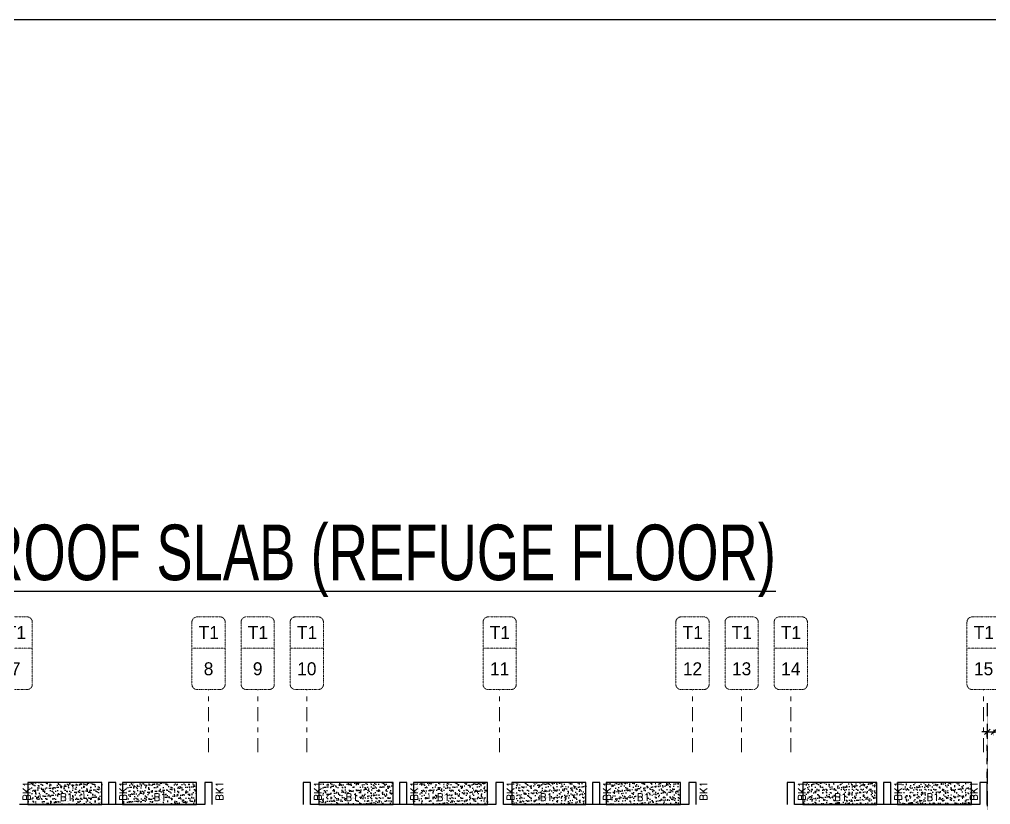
# Model space of a CAD drawing. Header units: millimetres. Extents: x 1078357 to 2594950, y -5122486 to -4636555.
# Drawn here: x 1715100 to 1741288, y -4658181 to -4636994 of the extents above; entities that cross this region are included whole.
import ezdxf
from ezdxf.enums import TextEntityAlignment as Align

# ---------------------------------------------------------------- set-up
doc = ezdxf.new("R2010")
doc.units = ezdxf.units.MM
doc.header["$PDMODE"] = 35
for name, pattern in [('CONTINOUS', [0]), ('DGN STYLE 7', [8.34, 3.75, -1.67, 1.25, -1.67]), ('DOT', [0.25, 0, -0.25]), ('HIDDEN', [0.375, 0.25, -0.125]), ('New Retail block$0$CONTINOUS', [0])]:
    doc.linetypes.add(name, pattern=pattern)
doc.layers.get('0').update_dxf_attribs({"lineweight": 0})
doc.layers.get('Defpoints').update_dxf_attribs({"lineweight": 0})
for name, color, linetype, lineweight in [('Boundary', 40, 'Continuous', 30), ('GRID LINE', 8, 'Continuous', 0), ('GRID NO', 8, 'DGN STYLE 7', 13), ('HATCH', 8, 'Continuous', 30)]:
    doc.layers.add(name, color=color, linetype=linetype, lineweight=lineweight)
for name, color, linetype in [('EXPANSION JOINT', 10, 'HIDDEN'), ('EXPANTION JOINT', 240, 'Continuous'), ('S TEXT', 7, 'Continuous'), ('S-BEAM', 3, 'HIDDEN'), ('S-BEAM NO.', 6, 'Continuous'), ('S-SLAB-PROJECTION', 54, 'New Retail block$0$CONTINOUS')]:
    doc.layers.add(name, color=color, linetype=linetype)
doc.styles.add('Roman', font='romans')
doc.styles.add('ROMANS', font='romans.shx', dxfattribs={"width": 0.85})
doc.styles.add('SANSSERIF', font='sas_____.pfb')
doc.styles.get("Standard").update_dxf_attribs({"font": 'Adani Regular.ttf', "height": 500})
doc.dimstyles.new('HARESH', dxfattribs={"dimtxt": 150, "dimasz": 75, "dimexe": 0, "dimexo": 0, "dimgap": 25, "dimtad": 1, "dimdec": 0, "dimdsep": 46, "dimtxsty": 'Roman', "dimblk": 'OBLIQUE', "dimcen": 225, "dimdle": 25, "dimclrd": 2, "dimclre": 2, "dimclrt": 7, "dimadec": 8, "dimazin": 1, "dimtfac": 1, "dimtdec": 0, "dimtmove": 0, "dimatfit": 0, "dimfxl": 1, "dimlwd": -1, "dimlwe": -1, "dimarcsym": 0})

# ---------------------------------------------------------------- blocks, each defined once
blk = doc.blocks.new('_Oblique')
at = {"color": 0, "linetype": 'ByBlock', "lineweight": -2}
blk.add_line((-0.5, -0.5), (0.5, 0.5), dxfattribs=at)
blk = doc.blocks.new('*D1559')
at = {"layer": 'Defpoints', "color": 0, "linetype": 'CONTINOUS', "ltscale": 0.5, "transparency": 16777216}
for p in [(1741375, -4656167, 3), (1741375, -4656218), (1741200, -4658181, 0)]:
    blk.add_point(p, dxfattribs=at)
at = {"layer": 'EXPANTION JOINT', "color": 2, "linetype": 'DOT', "ltscale": 0.5, "transparency": 16777216}
for p, q in [((1741200, -4658181), (1741200, -4656118)), ((1741375, -4656167), (1741375, -4656318))]:
    blk.add_line(p, q, dxfattribs=at)
at = {"layer": 'EXPANTION JOINT', "color": 2, "linetype": 'CONTINOUS', "ltscale": 0.5, "transparency": 16777216}
for p, q in [((1741200, -4656218), (1741050, -4656218)), ((1741200, -4656218), (1741375, -4656218)), ((1741375, -4656218), (1744739, -4656218))]:
    blk.add_line(p, q, dxfattribs=at)
at = {"layer": 'EXPANTION JOINT', "color": 2, "linetype": 'CONTINOUS', "ltscale": 0.5, "transparency": 16777216, "xscale": 150, "yscale": 150, "zscale": 150}
blk.add_blockref('_Oblique', (1741200, -4656218), dxfattribs=at)
at = {"layer": 'EXPANTION JOINT', "color": 2, "linetype": 'CONTINOUS', "ltscale": 0.5, "transparency": 16777216, "xscale": 150, "yscale": 150, "zscale": 150, "rotation": 180}
blk.add_blockref('_Oblique', (1741375, -4656218), dxfattribs=at)
at = {"layer": 'EXPANTION JOINT', "color": 7, "linetype": 'CONTINOUS', "ltscale": 0.5, "transparency": 16777216, "char_height": 225, "attachment_point": 5, "style": 'Roman'}
for s, insert in [('175mm', (1743207, -4656030)), ('EXPANSION JOINT ', (1743207, -4656405))]:
    blk.add_mtext(s, dxfattribs=dict(at, insert=insert))
blk = doc.blocks.new('*D1560')
at = {"layer": 'Defpoints', "color": 0, "linetype": 'CONTINOUS', "ltscale": 0.5, "transparency": 16777216}
for p in [(1741375, -4656167, 3), (1741375, -4656218), (1741200, -4658181, 0)]:
    blk.add_point(p, dxfattribs=at)
at = {"layer": 'EXPANTION JOINT', "color": 2, "linetype": 'DOT', "ltscale": 0.5, "transparency": 16777216}
for p, q in [((1741200, -4658181), (1741200, -4656118)), ((1741375, -4656167), (1741375, -4656318))]:
    blk.add_line(p, q, dxfattribs=at)
at = {"layer": 'EXPANTION JOINT', "color": 2, "linetype": 'CONTINOUS', "ltscale": 0.5, "transparency": 16777216}
for p, q in [((1741200, -4656218), (1741050, -4656218)), ((1741200, -4656218), (1741375, -4656218)), ((1741375, -4656218), (1744739, -4656218))]:
    blk.add_line(p, q, dxfattribs=at)
at = {"layer": 'EXPANTION JOINT', "color": 2, "linetype": 'CONTINOUS', "ltscale": 0.5, "transparency": 16777216, "xscale": 150, "yscale": 150, "zscale": 150}
blk.add_blockref('_Oblique', (1741200, -4656218), dxfattribs=at)
at = {"layer": 'EXPANTION JOINT', "color": 2, "linetype": 'CONTINOUS', "ltscale": 0.5, "transparency": 16777216, "xscale": 150, "yscale": 150, "zscale": 150, "rotation": 180}
blk.add_blockref('_Oblique', (1741375, -4656218), dxfattribs=at)
at = {"layer": 'EXPANTION JOINT', "color": 7, "linetype": 'CONTINOUS', "ltscale": 0.5, "transparency": 16777216, "char_height": 225, "attachment_point": 5, "style": 'Roman'}
for s, insert in [('175mm', (1743207, -4656030)), ('EXPANSION JOINT ', (1743207, -4656405))]:
    blk.add_mtext(s, dxfattribs=dict(at, insert=insert))
blk = doc.blocks.new('Tower grid nomenclature-ex')
at = {"layer": 'GRID NO'}
blk.add_lwpolyline([(-1250, -600), (1750, -600, 0.414214), (2000, -350), (2000, 750, 0.414214), (1750, 1000), (-1250, 1000, 0.414214), (-1500, 750), (-1500, -350, 0.414214)], format="xyb", close=True, dxfattribs=at)
blk.add_lwpolyline([(0, 1000), (0, -600)], dxfattribs=at)
at = {"layer": 'GRID NO', "flags": 8}
for p in [(-1235, 400), (1788, 400)]:
    blk.add_attdef('GRID', text='', height=625, dxfattribs=at).set_placement(p, align=Align.MIDDLE_CENTER)

msp = doc.modelspace()

# ---------------------------------------------------------------- hatches: boundary and pattern name
at = {"layer": 'HATCH'}
h = msp.add_hatch(dxfattribs=at)
h.set_pattern_fill('AR-SAND', color=8, scale=3, angle=179.97015)
h.set_pattern_definition([(37.4701541, (-1148783.67, 9329389.39), (-4.7236114, 146.8264517), [0, -115.824, 0, -129.54, 0, -123.825]), (7.4701541, (-1148783.67, 9329389.4), (134.9689868, 214.9772528), [0, -62.484, 0, -104.394, 0, -40.005]), (327.4701541, (-1148877.4, 9329389.44), (237.2979035, 0.3075449), [0, -38.1, 0, -137.16, 0, -179.07]), (317.4701541, (-1148877.4, 9329389.44), (229.1017424, 66.759465), [0, -19.05, 0, -89.916, 0, -102.87])])
h.paths.add_polyline_path([(1717324.9, -4657580.9), (1715324.9, -4657580.9), (1715324.9, -4658180.8), (1717324.9, -4658180.8)])
h = msp.add_hatch(dxfattribs=at)
h.set_pattern_fill('AR-SAND', color=8, scale=3, angle=179.97015)
h.set_pattern_definition([(37.4701541, (-1151333.67, 9329389.39), (-4.7236114, 146.8264517), [0, -115.824, 0, -129.54, 0, -123.825]), (7.4701541, (-1151333.67, 9329389.4), (134.9689868, 214.9772528), [0, -62.484, 0, -104.394, 0, -40.005]), (327.4701541, (-1151427.4, 9329389.44), (237.2979035, 0.3075449), [0, -38.1, 0, -137.16, 0, -179.07]), (317.4701541, (-1151427.4, 9329389.44), (229.1017424, 66.759465), [0, -19.05, 0, -89.916, 0, -102.87])])
h.paths.add_polyline_path([(1719874.9, -4657580.9), (1717874.9, -4657580.9), (1717874.9, -4658180.8), (1719874.9, -4658180.8)])
h = msp.add_hatch(dxfattribs=at)
h.set_pattern_fill('AR-SAND', color=8, scale=3, angle=179.97015)
h.set_pattern_definition([(37.4701541, (-1156633.67, 9329389.39), (-4.7236114, 146.8264517), [0, -115.824, 0, -129.54, 0, -123.825]), (7.4701541, (-1156633.67, 9329389.4), (134.9689868, 214.9772528), [0, -62.484, 0, -104.394, 0, -40.005]), (327.4701541, (-1156727.4, 9329389.44), (237.2979035, 0.3075449), [0, -38.1, 0, -137.16, 0, -179.07]), (317.4701541, (-1156727.4, 9329389.44), (229.1017424, 66.759465), [0, -19.05, 0, -89.916, 0, -102.87])])
h.paths.add_polyline_path([(1725174.9, -4657580.9), (1723174.9, -4657580.9), (1723174.9, -4658180.8), (1725174.9, -4658180.8)])
h = msp.add_hatch(dxfattribs=at)
h.set_pattern_fill('AR-SAND', color=8, scale=3, angle=179.97015)
h.set_pattern_definition([(37.4701541, (-1159183.67, 9329389.39), (-4.7236114, 146.8264517), [0, -115.824, 0, -129.54, 0, -123.825]), (7.4701541, (-1159183.67, 9329389.4), (134.9689868, 214.9772528), [0, -62.484, 0, -104.394, 0, -40.005]), (327.4701541, (-1159277.4, 9329389.44), (237.2979035, 0.3075449), [0, -38.1, 0, -137.16, 0, -179.07]), (317.4701541, (-1159277.4, 9329389.44), (229.1017424, 66.759465), [0, -19.05, 0, -89.916, 0, -102.87])])
h.paths.add_polyline_path([(1727724.9, -4657580.9), (1725724.9, -4657580.9), (1725724.9, -4658180.8), (1727724.9, -4658180.8)])
h = msp.add_hatch(dxfattribs=at)
h.set_pattern_fill('AR-SAND', color=8, scale=3, angle=179.97015)
h.set_pattern_definition([(37.4701541, (-1161833.67, 9329389.39), (-4.7236114, 146.8264517), [0, -115.824, 0, -129.54, 0, -123.825]), (7.4701541, (-1161833.67, 9329389.4), (134.9689868, 214.9772528), [0, -62.484, 0, -104.394, 0, -40.005]), (327.4701541, (-1161927.4, 9329389.44), (237.2979035, 0.3075449), [0, -38.1, 0, -137.16, 0, -179.07]), (317.4701541, (-1161927.4, 9329389.44), (229.1017424, 66.759465), [0, -19.05, 0, -89.916, 0, -102.87])])
h.paths.add_polyline_path([(1730374.9, -4657580.9), (1728374.9, -4657580.9), (1728374.9, -4658180.8), (1730374.9, -4658180.8)])
h = msp.add_hatch(dxfattribs=at)
h.set_pattern_fill('AR-SAND', color=8, scale=3, angle=179.97015)
h.set_pattern_definition([(37.4701541, (-1164383.67, 9329389.39), (-4.7236114, 146.8264517), [0, -115.824, 0, -129.54, 0, -123.825]), (7.4701541, (-1164383.67, 9329389.4), (134.9689868, 214.9772528), [0, -62.484, 0, -104.394, 0, -40.005]), (327.4701541, (-1164477.4, 9329389.44), (237.2979035, 0.3075449), [0, -38.1, 0, -137.16, 0, -179.07]), (317.4701541, (-1164477.4, 9329389.44), (229.1017424, 66.759465), [0, -19.05, 0, -89.916, 0, -102.87])])
h.paths.add_polyline_path([(1732924.9, -4657580.9), (1730924.9, -4657580.9), (1730924.9, -4658180.8), (1732924.9, -4658180.8)])
h = msp.add_hatch(dxfattribs=at)
h.set_pattern_fill('AR-SAND', color=8, scale=3, angle=179.97015)
h.set_pattern_definition([(37.4701541, (-1169683.67, 9329389.39), (-4.7236114, 146.8264517), [0, -115.824, 0, -129.54, 0, -123.825]), (7.4701541, (-1169683.67, 9329389.4), (134.9689868, 214.9772528), [0, -62.484, 0, -104.394, 0, -40.005]), (327.4701541, (-1169777.4, 9329389.44), (237.2979035, 0.3075449), [0, -38.1, 0, -137.16, 0, -179.07]), (317.4701541, (-1169777.4, 9329389.44), (229.1017424, 66.759465), [0, -19.05, 0, -89.916, 0, -102.87])])
h.paths.add_polyline_path([(1738224.9, -4657580.9), (1736224.9, -4657580.9), (1736224.9, -4658180.8), (1738224.9, -4658180.8)])
h = msp.add_hatch(dxfattribs=at)
h.set_pattern_fill('AR-SAND', color=8, scale=3, angle=179.97015)
h.set_pattern_definition([(37.4701541, (-1172233.67, 9329389.39), (-4.7236114, 146.8264517), [0, -115.824, 0, -129.54, 0, -123.825]), (7.4701541, (-1172233.67, 9329389.4), (134.9689868, 214.9772528), [0, -62.484, 0, -104.394, 0, -40.005]), (327.4701541, (-1172327.4, 9329389.44), (237.2979035, 0.3075449), [0, -38.1, 0, -137.16, 0, -179.07]), (317.4701541, (-1172327.4, 9329389.44), (229.1017424, 66.759465), [0, -19.05, 0, -89.916, 0, -102.87])])
h.paths.add_polyline_path([(1740774.9, -4657580.9), (1738774.9, -4657580.9), (1738774.9, -4658180.8), (1740774.9, -4658180.8)])

# ---------------------------------------------------------------- linework, layer by layer
at = {"layer": 'Boundary', "ltscale": 700, "elevation": 0}
msp.add_lwpolyline([(1687296.1, -4636994.1), (1793101.8, -4636994.1), (1793101.8, -4689279.6), (1687296.1, -4689279.6)], close=True, dxfattribs=at)
at = {"layer": 'EXPANSION JOINT'}
msp.add_line((1741199.9, -4655440.9, 0), (1741199.9, -4675773.4, 0), dxfattribs=at)
msp.add_line((1741199.9, -4655440.9, 0), (1741199.9, -4675773.4, 0), dxfattribs=at)
at = {"layer": 'GRID LINE', "linetype": 'DGN STYLE 7', "ltscale": 100, "elevation": 0}
for points in [[(1720199.7, -4656765.1), (1720199.7, -4655076.2)], [(1721524.7, -4656765.1), (1721524.7, -4655076.2)], [(1722849.7, -4656765.1), (1722849.7, -4655076.2)], [(1728049.7, -4656765.1), (1728049.7, -4655076.2)], [(1733249.7, -4656765.1), (1733249.7, -4655076.2)], [(1734574.7, -4656765.1), (1734574.7, -4655076.2)], [(1735899.7, -4656765.1), (1735899.7, -4655076.2)], [(1741099.7, -4656765.1), (1741099.7, -4655076.2)]]:
    msp.add_lwpolyline(points, dxfattribs=at)
at = {"layer": 'S-BEAM', "linetype": 'CONTINOUS', "ltscale": 700}
for p, q in [((1717699.6, -4657580.8, 0), (1717499.6, -4657580.8, 0)), ((1717499.6, -4657580.8, 0), (1717499.7, -4658180.8, 0)), ((1717699.6, -4658180.8, 0), (1717699.6, -4657580.8, 0)), ((1720299.6, -4657580.8, 0), (1720099.6, -4657580.8, 0)), ((1720099.6, -4657580.8, 0), (1720099.7, -4658180.8, 0)), ((1720299.6, -4658180.8, 0), (1720299.6, -4657580.8, 0)), ((1722949.6, -4657580.8, 0), (1722749.6, -4657580.8, 0)), ((1722749.6, -4657580.8, 0), (1722749.7, -4658180.8, 0)), ((1722949.6, -4658180.8, 0), (1722949.6, -4657580.8, 0)), ((1725549.6, -4657580.8, 0), (1725349.6, -4657580.8, 0)), ((1725349.6, -4657580.8, 0), (1725349.7, -4658180.8, 0)), ((1725549.6, -4658180.8, 0), (1725549.6, -4657580.8, 0)), ((1728149.6, -4657580.8, 0), (1727949.6, -4657580.8, 0)), ((1727949.6, -4657580.8, 0), (1727949.7, -4658180.8, 0)), ((1728149.6, -4658180.8, 0), (1728149.6, -4657580.8, 0)), ((1730749.6, -4657580.8, 0), (1730549.6, -4657580.8, 0)), ((1730549.6, -4657580.8, 0), (1730549.7, -4658180.8, 0)), ((1730749.6, -4658180.8, 0), (1730749.6, -4657580.8, 0)), ((1733349.6, -4657580.8, 0), (1733149.6, -4657580.8, 0)), ((1733149.6, -4657580.8, 0), (1733149.7, -4658180.8, 0)), ((1733349.6, -4658180.8, 0), (1733349.6, -4657580.8, 0)), ((1735999.6, -4657580.8, 0), (1735799.6, -4657580.8, 0)), ((1735799.6, -4657580.8, 0), (1735799.7, -4658180.8, 0)), ((1735999.6, -4658180.8, 0), (1735999.6, -4657580.8, 0)), ((1738599.6, -4657580.8, 0), (1738399.6, -4657580.8, 0)), ((1738399.6, -4657580.8, 0), (1738399.7, -4658180.8, 0)), ((1738599.6, -4658180.8, 0), (1738599.6, -4657580.8, 0)), ((1741199.6, -4657580.8, 0), (1740999.6, -4657580.8, 0)), ((1740999.6, -4657580.8, 0), (1740999.7, -4658180.8, 0)), ((1741199.6, -4658180.8, 0), (1741199.6, -4657580.8, 0)), ((1720099.9, -4658180.8, 0), (1715099.9, -4658180.8, 0)), ((1727949.9, -4658180.8, 0), (1722949.9, -4658180.8, 0)), ((1733149.9, -4658180.8, 0), (1728149.9, -4658180.8, 0)), ((1740999.9, -4658180.8, 0), (1735999.9, -4658180.8, 0))]:
    msp.add_line(p, q, dxfattribs=at)
at = {"layer": 'S-SLAB-PROJECTION', "elevation": 0}
for points in [[(1717324.9, -4657580.9), (1715324.9, -4657580.9), (1715324.9, -4658180.8), (1717324.9, -4658180.8)], [(1719874.9, -4657580.9), (1717874.9, -4657580.9), (1717874.9, -4658180.8), (1719874.9, -4658180.8)], [(1725174.9, -4657580.9), (1723174.9, -4657580.9), (1723174.9, -4658180.8), (1725174.9, -4658180.8)], [(1727724.9, -4657580.9), (1725724.9, -4657580.9), (1725724.9, -4658180.8), (1727724.9, -4658180.8)], [(1730374.9, -4657580.9), (1728374.9, -4657580.9), (1728374.9, -4658180.8), (1730374.9, -4658180.8)], [(1732924.9, -4657580.9), (1730924.9, -4657580.9), (1730924.9, -4658180.8), (1732924.9, -4658180.8)], [(1738224.9, -4657580.9), (1736224.9, -4657580.9), (1736224.9, -4658180.8), (1738224.9, -4658180.8)], [(1740774.9, -4657580.9), (1738774.9, -4657580.9), (1738774.9, -4658180.8), (1740774.9, -4658180.8)]]:
    msp.add_lwpolyline(points, close=True, dxfattribs=at)

# ---------------------------------------------------------------- block references
at = {"layer": 'GRID NO'}
ref = msp.add_blockref('Tower grid nomenclature-ex', (1714887.7, -4653956.2, 0), dxfattribs=dict(at, xscale=0.56, yscale=0.56, zscale=0.56, rotation=270))
ref.add_attrib('GRID', '7', dxfattribs={"height": 350}).set_placement((1714999.7, -4654516.2, 0), align=Align.MIDDLE_CENTER)
ref.add_attrib('GRID', 'T1', dxfattribs={"height": 350}).set_placement((1715005.5, -4653536.2, 0), align=Align.MIDDLE_CENTER)
ref = msp.add_blockref('Tower grid nomenclature-ex', (1720087.7, -4653956.2, 0), dxfattribs=dict(at, xscale=0.56, yscale=0.56, zscale=0.56, rotation=270))
ref.add_attrib('GRID', '8', dxfattribs={"height": 350}).set_placement((1720199.7, -4654516.2, 0), align=Align.MIDDLE_CENTER)
ref.add_attrib('GRID', 'T1', dxfattribs={"height": 350}).set_placement((1720205.5, -4653536.2, 0), align=Align.MIDDLE_CENTER)
ref = msp.add_blockref('Tower grid nomenclature-ex', (1721412.7, -4653956.2, 0), dxfattribs=dict(at, xscale=0.56, yscale=0.56, zscale=0.56, rotation=270))
ref.add_attrib('GRID', '9', dxfattribs={"height": 350}).set_placement((1721524.7, -4654516.2, 0), align=Align.MIDDLE_CENTER)
ref.add_attrib('GRID', 'T1', dxfattribs={"height": 350}).set_placement((1721530.5, -4653536.2, 0), align=Align.MIDDLE_CENTER)
ref = msp.add_blockref('Tower grid nomenclature-ex', (1722737.7, -4653956.2, 0), dxfattribs=dict(at, xscale=0.56, yscale=0.56, zscale=0.56, rotation=270))
ref.add_attrib('GRID', '10', dxfattribs={"height": 350}).set_placement((1722849.7, -4654516.2, 0), align=Align.MIDDLE_CENTER)
ref.add_attrib('GRID', 'T1', dxfattribs={"height": 350}).set_placement((1722855.5, -4653536.2, 0), align=Align.MIDDLE_CENTER)
ref = msp.add_blockref('Tower grid nomenclature-ex', (1727937.7, -4653956.2, 0), dxfattribs=dict(at, xscale=0.56, yscale=0.56, zscale=0.56, rotation=270))
ref.add_attrib('GRID', '11', dxfattribs={"height": 350}).set_placement((1728049.7, -4654516.2, 0), align=Align.MIDDLE_CENTER)
ref.add_attrib('GRID', 'T1', dxfattribs={"height": 350}).set_placement((1728055.5, -4653536.2, 0), align=Align.MIDDLE_CENTER)
ref = msp.add_blockref('Tower grid nomenclature-ex', (1733137.7, -4653956.2, 0), dxfattribs=dict(at, xscale=0.56, yscale=0.56, zscale=0.56, rotation=270))
ref.add_attrib('GRID', '12', dxfattribs={"height": 350}).set_placement((1733249.7, -4654516.2, 0), align=Align.MIDDLE_CENTER)
ref.add_attrib('GRID', 'T1', dxfattribs={"height": 350}).set_placement((1733255.5, -4653536.2, 0), align=Align.MIDDLE_CENTER)
ref = msp.add_blockref('Tower grid nomenclature-ex', (1734462.7, -4653956.2, 0), dxfattribs=dict(at, xscale=0.56, yscale=0.56, zscale=0.56, rotation=270))
ref.add_attrib('GRID', '13', dxfattribs={"height": 350}).set_placement((1734574.7, -4654516.2, 0), align=Align.MIDDLE_CENTER)
ref.add_attrib('GRID', 'T1', dxfattribs={"height": 350}).set_placement((1734580.5, -4653536.2, 0), align=Align.MIDDLE_CENTER)
ref = msp.add_blockref('Tower grid nomenclature-ex', (1735787.7, -4653956.2, 0), dxfattribs=dict(at, xscale=0.56, yscale=0.56, zscale=0.56, rotation=270))
ref.add_attrib('GRID', '14', dxfattribs={"height": 350}).set_placement((1735899.7, -4654516.2, 0), align=Align.MIDDLE_CENTER)
ref.add_attrib('GRID', 'T1', dxfattribs={"height": 350}).set_placement((1735905.5, -4653536.2, 0), align=Align.MIDDLE_CENTER)
ref = msp.add_blockref('Tower grid nomenclature-ex', (1740987.7, -4653956.2, 0), dxfattribs=dict(at, xscale=0.56, yscale=0.56, zscale=0.56, rotation=270))
ref.add_attrib('GRID', '15', dxfattribs={"height": 350}).set_placement((1741099.7, -4654516.2, 0), align=Align.MIDDLE_CENTER)
ref.add_attrib('GRID', 'T1', dxfattribs={"height": 350}).set_placement((1741105.5, -4653536.2, 0), align=Align.MIDDLE_CENTER)

# ---------------------------------------------------------------- texts
at = {"layer": 'S TEXT', "color": 1, "extrusion": (-1.33677e-08, 3.74197e-09, 1), "style": 'SANSSERIF', "width": 0.7}
msp.add_text('%%U(TOWER 1)- 6TH , 8TH  FLOOR ROOF SLAB (REFUGE FLOOR)', height=1500, dxfattribs=at).set_placement((1692555.5, -4652125.9, 0.2))
at = {"layer": 'S-BEAM NO.', "linetype": 'CONTINOUS', "ltscale": 700, "style": 'ROMANS'}
for p in [(1715395.3, -4658080.4, 50), (1717995.3, -4658080.5, 50), (1720595.3, -4658080.4, 50), (1723245.3, -4658080.5, 50), (1725845.3, -4658080.5, 50), (1728445.3, -4658080.5, 50), (1731045.3, -4658080.5, 50), (1733645.3, -4658080.4, 50), (1736295.3, -4658080.5, 50), (1738895.3, -4658080.5, 50), (1740936.9, -4658080.5, 50)]:
    msp.add_text('BK1', height=200, rotation=90, dxfattribs=at).set_placement(p)
at = {"layer": 'S-BEAM NO.', "linetype": 'HIDDEN', "ltscale": 500, "style": 'ROMANS'}
for p in [(1716194.2, -4658080.5, -2.7), (1718717.9, -4658080.5, -2.7), (1723891.5, -4658080.5, -2.7), (1726355.8, -4658080.5, -2.7), (1729131.7, -4658080.5, -2.7), (1731749, -4658080.5, -2.7), (1737072.5, -4658080.5, -2.7), (1739557.2, -4658080.5, -2.7)]:
    msp.add_text('B1', height=200, rotation=359.99906, dxfattribs=at).set_placement(p)

# ---------------------------------------------------------------- dimensions: what is measured, and where the dimension line sits
at = {"layer": 'EXPANTION JOINT', "linetype": 'CONTINOUS', "ltscale": 0.5}
for picture in ['*D1559', '*D1560']:
    dim = msp.add_linear_dim(base=(1741374.9, -4656217.6, -2.8), p1=(1741199.9, -4658180.5, -2.8), p2=(1741374.9, -4656167.2, 0), text='175mm\\XEXPANSION JOINT ', dimstyle='HARESH', override={"dimtxt": 225, "dimasz": 150, "dimexe": 100, "dimgap": 75, "dimtxsty": 'Roman', "dimdle": 1, "dimfxl": 500, "dimarcsym": 1}, dxfattribs=at)
    dim.commit()
    dim.dimension.update_dxf_attribs({"geometry": picture, "text_midpoint": (1743207, -4656217.6, -2.8)})

doc.saveas('drawing.dxf')
